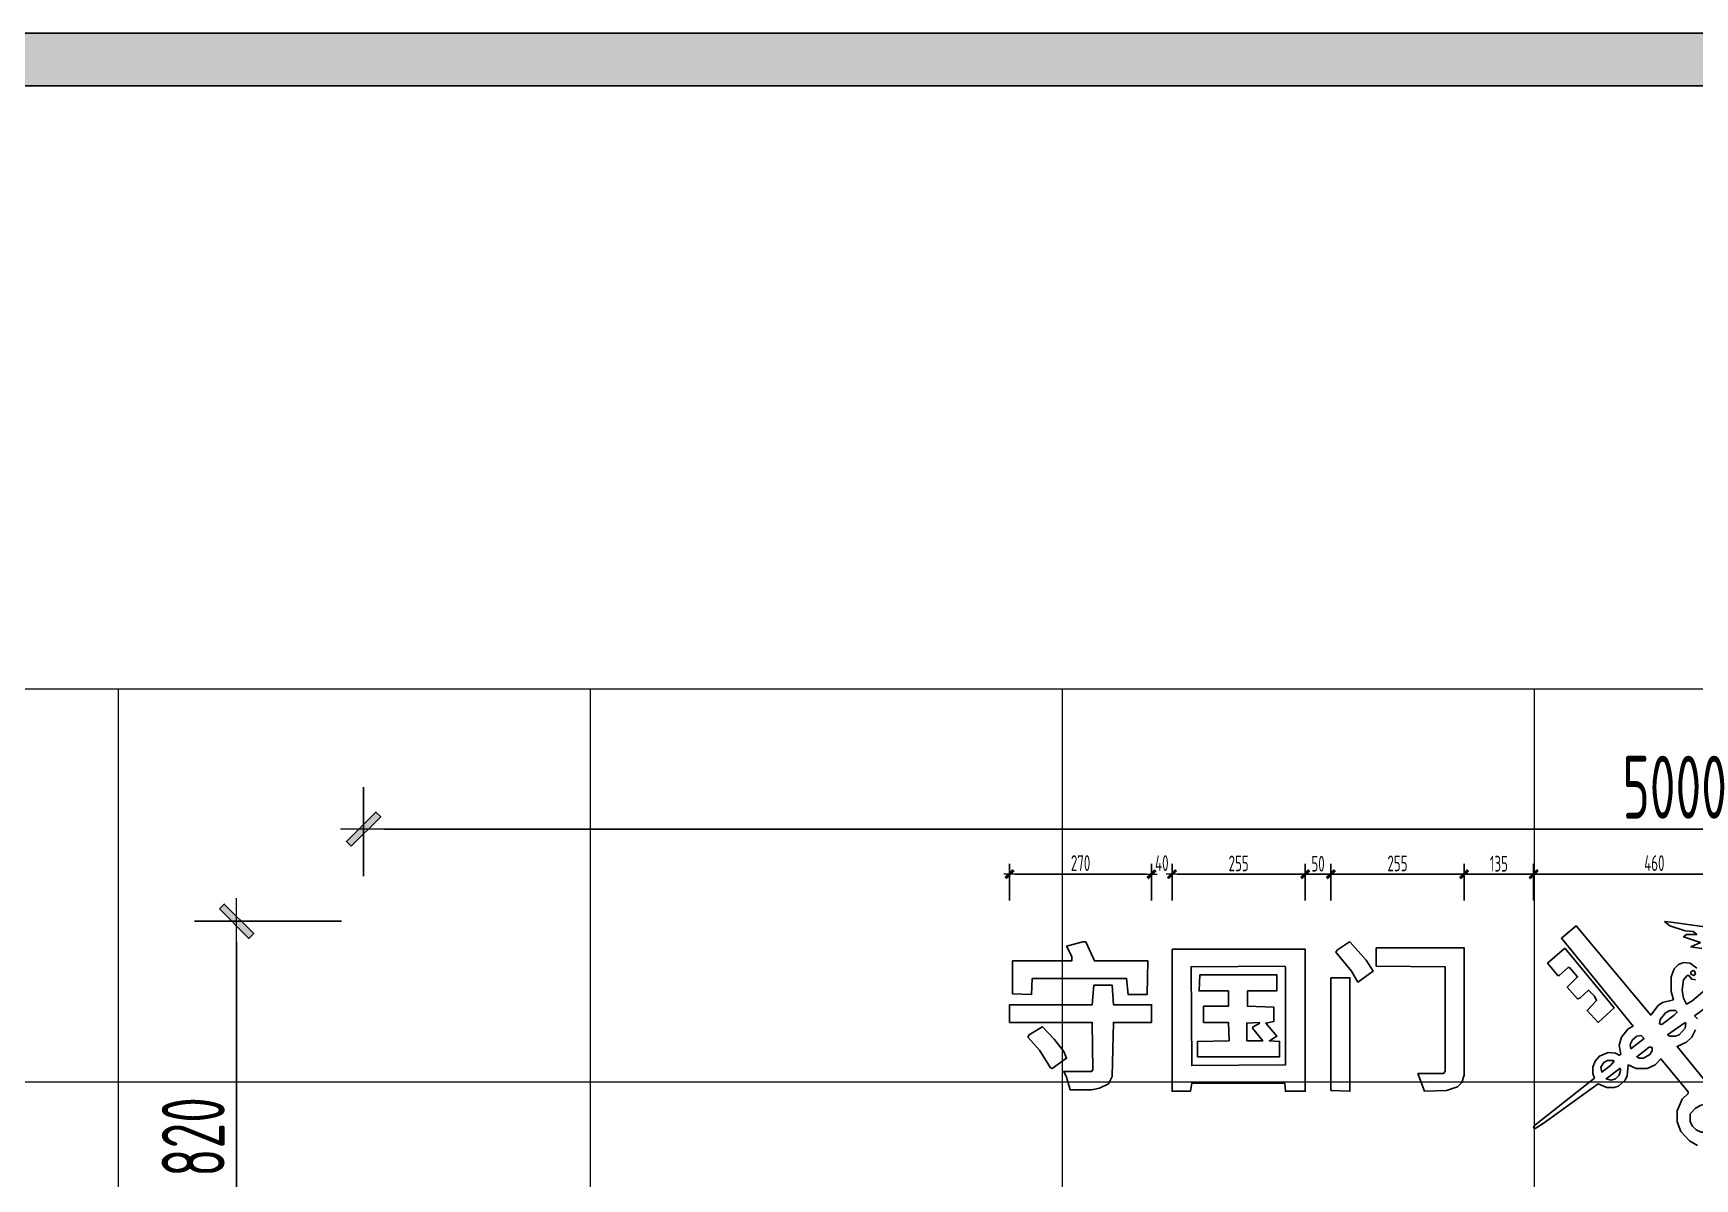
# Model space of a CAD drawing. Header units: millimetres. Extents: x 3119 to 22999, y 1964 to 6765.
# Drawn here: x 8924 to 12092, y 4581 to 6765 of the extents above; entities that cross this region are included whole.
import ezdxf

# ---------------------------------------------------------------- set-up
doc = ezdxf.new("R2010")
doc.units = ezdxf.units.MM
doc.layers.get('Defpoints').update_dxf_attribs({"color": 250})
doc.layers.add('FC-FLOOR【地材分格】', color=138, linetype='Continuous', lineweight=0)
doc.layers.add('RC-FIN【天花轮廓线】', color=30, linetype='Continuous', lineweight=0)
for name, color, linetype in [('HATCH【填充】', 250, 'Continuous'), ('Q◆03 公共标注', 44, 'Continuous'), ('WALL', 6, 'Continuous')]:
    doc.layers.add(name, color=color, linetype=linetype)
doc.styles.add('CCD_DIM', font='ARCHS.SHX', dxfattribs={"width": 0.7})
doc.dimstyles.new('ZL_1：10', dxfattribs={"dimscale": 10, "dimtxt": 3, "dimasz": 1, "dimexe": 2, "dimexo": 1, "dimgap": 0.5, "dimtad": 1, "dimdec": 0, "dimrnd": 5, "dimdsep": 46, "dimtxsty": 'CCD_DIM', "dimblk": 'WS-cj', "dimblk1": 'WS-cj', "dimblk2": 'WS-cj', "dimcen": 0, "dimclrd": 44, "dimclre": 44, "dimclrt": 2, "dimadec": 0, "dimazin": 0, "dimtfac": 1, "dimtdec": 0, "dimtix": 1, "dimtofl": 0, "dimtmove": 2, "dimatfit": 3, "dimldrblk": 'hl_arrow2', "dimfxl": 5, "dimfxlon": 1, "dimarcsym": 0})
doc.dimstyles.new('ZL_1：40', dxfattribs={"dimscale": 40, "dimtxt": 3, "dimasz": 1, "dimexe": 2, "dimexo": 1, "dimgap": 0.5, "dimtad": 1, "dimdec": 0, "dimrnd": 5, "dimdsep": 46, "dimtxsty": 'CCD_DIM', "dimblk": 'WS-cj', "dimblk1": 'WS-cj', "dimblk2": 'WS-cj', "dimcen": 0, "dimclrd": 44, "dimclre": 44, "dimclrt": 2, "dimadec": 0, "dimazin": 0, "dimtfac": 1, "dimtdec": 0, "dimtix": 1, "dimtofl": 0, "dimtmove": 2, "dimatfit": 3, "dimldrblk": 'hl_arrow2', "dimfxl": 5, "dimfxlon": 1, "dimarcsym": 0})

# ---------------------------------------------------------------- blocks, each defined once
blk = doc.blocks.new('46464161')
at = {"linetype": 'Continuous'}
for points in [[(14040.7, 639.6), (14049.7, 638.6), (14098.7, 631.6)], [(14118.7, 537.6), (14081.7, 510.6), (14085.7, 506.6)], [(14082.7, 491.6), (14077.7, 481.6), (14070.7, 474.6), (14057.7, 468.6), (14093.7, 424.6)], [(14085.7, 333.6), (14074.7, 339.6), (14062.7, 352.6), (14057.7, 365.6), (14057.7, 380.6), (14064.7, 396.6), (14072.7, 404.6), (14072.7, 406.6), (14035.7, 451.6), (14027.7, 443.6), (14016.7, 438.6), (14001.7, 438.6), (13990.7, 443.6), (13989.7, 428.6), (13986.7, 422.6), (13977.7, 414.6), (13971.7, 412.6), (13961.7, 412.6), (13949.7, 417.6), (13874.7, 363.6), (13863.7, 356.6), (13861.7, 357.6), (13862.7, 360.6), (13944.7, 425.6), (13942.7, 431.6), (13942.7, 440.6), (13945.7, 448.6), (13951.7, 455.6), (13963.7, 460.6), (13973.7, 459.6), (13978.7, 456.6), (13980.7, 457.6), (13978.7, 470.6), (13981.7, 481.6), (13990.7, 492.6), (13997.7, 496.6), (13899.7, 616.6), (13919.7, 633.6), (14021.7, 511.6), (14031.7, 524.6), (14037.7, 528.6), (14052.7, 532.6), (14049.7, 543.6), (14049.7, 563.6), (14053.7, 574.6), (14059.7, 580.6), (14066.7, 583.6), (14075.7, 582.6), (14084.7, 575.6)], [(14082.7, 559.6), (14077.7, 560.6), (14073.7, 565.6), (14071.7, 565.6), (14066.7, 559.6), (14064.7, 545.6), (14066.7, 534.6), (14070.7, 526.6), (14077.7, 530.6), (14107.7, 555.6)], [(14091.7, 602.6), (14076.7, 604.6), (14089.7, 610.6), (14066.7, 618.6), (14070.7, 621.6), (14084.7, 621.6), (14079.7, 625.6), (14068.7, 626.6), (14047.7, 633.6), (14040.7, 639.6)], [(13245.7, 611.6), (13249.7, 611.6), (13261.7, 585.6), (13334.7, 585.6), (13333.7, 539.6), (13307.7, 539.6), (13305.7, 561.6), (13176.7, 561.6), (13175.7, 539.6), (13149.7, 540.6), (13149.7, 585.6), (13230.7, 585.6), (13230.7, 591.6), (13223.7, 605.6), (13245.7, 611.6)], [(13367.7, 601.6), (13549.7, 601.6), (13549.7, 407.6), (13522.7, 407.6), (13521.7, 418.6), (13394.7, 418.6), (13392.7, 407.6), (13367.7, 407.6), (13367.7, 601.6)], [(13608.7, 610.6), (13610.7, 611.6), (13632.7, 586.6), (13642.7, 571.6), (13621.7, 556.6), (13612.7, 571.6), (13591.7, 597.6), (13593.7, 600.6), (13608.7, 610.6)], [(13646.7, 603.6), (13766.7, 603.6), (13766.7, 429.6), (13763.7, 419.6), (13757.7, 413.6), (13742.7, 408.6), (13712.7, 407.6), (13703.7, 431.6), (13738.7, 431.6), (13740.7, 434.6), (13740.7, 577.6), (13646.7, 578.6), (13646.7, 603.6)], [(13903.7, 602.6), (13904.7, 602.6), (13971.7, 521.6), (13949.7, 501.6), (13934.7, 517.6), (13947.7, 531.6), (13944.7, 537.6), (13936.7, 545.6), (13924.7, 534.6), (13921.7, 533.6), (13907.7, 549.6), (13921.7, 563.6), (13910.7, 576.6), (13908.7, 576.6), (13896.7, 565.6), (13894.7, 565.6), (13880.7, 582.6), (13903.7, 602.6)], [(13522.7, 577.6), (13521.7, 578.6), (13393.7, 577.6), (13394.7, 442.6), (13522.7, 443.6), (13522.7, 577.6)], [(14081.7, 571.6), (14079.7, 572.6), (14076.7, 570.6), (14076.7, 567.6), (14080.7, 565.6), (14082.7, 567.6), (14081.7, 571.6)], [(13260.7, 552.6), (13285.7, 552.6), (13287.7, 525.6), (13339.7, 525.6), (13339.7, 501.6), (13287.7, 501.6), (13285.7, 427.6), (13280.7, 417.6), (13268.7, 411.6), (13257.7, 409.6), (13228.7, 409.6), (13223.7, 426.6), (13219.7, 434.6), (13257.7, 434.6), (13259.7, 436.6), (13258.7, 501.6), (13145.7, 501.6), (13145.7, 525.6), (13258.7, 525.6), (13260.7, 552.6)], [(13405.7, 566.6), (13510.7, 566.6), (13510.7, 544.6), (13470.7, 544.6), (13470.7, 523.6), (13506.7, 522.6), (13506.7, 502.6), (13495.7, 500.6), (13510.7, 482.6), (13500.7, 476.6), (13514.7, 475.6), (13514.7, 454.6), (13402.7, 454.6), (13402.7, 475.6), (13445.7, 476.6), (13444.7, 501.6), (13410.7, 501.6), (13410.7, 523.6), (13444.7, 523.6), (13444.7, 544.6), (13404.7, 544.6), (13405.7, 566.6)], [(13584.7, 562.6), (13610.7, 562.6), (13610.7, 407.6), (13584.7, 408.6), (13584.7, 562.6)], [(13487.7, 500.6), (13486.7, 501.6), (13469.7, 500.6), (13469.7, 476.6), (13491.7, 476.6), (13477.7, 493.6), (13478.7, 495.6), (13487.7, 500.6)], [(14056.7, 516.6), (14055.7, 517.6), (14047.7, 517.6), (14041.7, 514.6), (14034.7, 505.6), (14033.7, 499.6), (14036.7, 498.6), (14053.7, 511.6), (14057.7, 515.6), (14056.7, 516.6)], [(14069.7, 500.6), (14068.7, 501.6), (14044.7, 484.6), (14047.7, 482.6), (14055.7, 482.6), (14060.7, 484.6), (14068.7, 493.6), (14069.7, 500.6)], [(13188.7, 494.6), (13190.7, 495.6), (13206.7, 478.6), (13219.7, 461.6), (13223.7, 452.6), (13203.7, 438.6), (13201.7, 439.6), (13186.7, 463.6), (13170.7, 481.6), (13172.7, 484.6), (13188.7, 494.6)], [(14009.7, 482.6), (14008.7, 483.6), (14002.7, 482.6), (13996.7, 477.6), (13993.7, 471.6), (13994.7, 465.6), (14012.7, 479.6), (14009.7, 482.6)], [(14023.7, 466.6), (14022.7, 467.6), (14019.7, 467.6), (14002.7, 454.6), (14005.7, 452.6), (14011.7, 452.6), (14020.7, 457.6), (14023.7, 462.6), (14023.7, 466.6)], [(13971.7, 448.6), (13970.7, 449.6), (13962.7, 449.6), (13957.7, 446.6), (13953.7, 440.6), (13954.7, 433.6), (13966.7, 442.6), (13971.7, 448.6)], [(13980.7, 437.6), (13979.7, 438.6), (13960.7, 424.6), (13967.7, 422.6), (13973.7, 424.6), (13978.7, 429.6), (13980.7, 437.6)], [(14127.7, 414.6), (14126.7, 415.6), (14119.7, 415.6), (14109.7, 407.6), (14100.7, 390.6), (14090.7, 388.6), (14082.7, 384.6), (14075.7, 376.6), (14075.7, 365.6), (14078.7, 359.6), (14083.7, 354.6), (14090.7, 351.6), (14105.7, 351.6), (14125.7, 357.6), (14134.7, 366.6), (14141.7, 383.6), (14142.7, 400.6), (14139.7, 407.6), (14135.7, 411.6), (14127.7, 414.6)]]:
    blk.add_lwpolyline(points, dxfattribs=at)
blk = doc.blocks.new('WS-cj')
blk.add_hatch(color=2).paths.add_polyline_path([(0.588, 0.818), (-0.818, -0.588), (-0.588, -0.818), (0.818, 0.588)])
at = {"color": 2, "linetype": 'ByBlock', "lineweight": 0}
for p, q in [((-1.1, 0), (0, 0)), ((0, 0), (1.1, 0))]:
    blk.add_line(p, q, dxfattribs=at)
at = {"color": 2}
blk.add_lwpolyline([(0.588, 0.818), (-0.818, -0.588), (-0.588, -0.818), (0.818, 0.588)], close=True, dxfattribs=at)
blk = doc.blocks.new('*D41')
at = {"layer": 'Defpoints', "color": 0, "transparency": 16777216}
for p in [(14553.5, 5247.2), (9553.5, 5117.6), (14553.5, 5117.6)]:
    blk.add_point(p, dxfattribs=at)
at = {"layer": 'Q◆03 公共标注', "color": 44, "lineweight": -2, "transparency": 16777216}
for p, q in [((9553.5, 5157.6), (9553.5, 5327.2)), ((14553.5, 5157.6), (14553.5, 5327.2)), ((9593.5, 5247.2), (14513.5, 5247.2))]:
    blk.add_line(p, q, dxfattribs=at)
at = {"layer": 'Q◆03 公共标注', "color": 44, "lineweight": -2, "transparency": 16777216, "xscale": 40, "yscale": 40, "zscale": 40, "rotation": 180}
blk.add_blockref('WS-cj', (9553.5, 5247.2), dxfattribs=at)
at = {"layer": 'Q◆03 公共标注', "color": 44, "lineweight": -2, "transparency": 16777216, "xscale": 40, "yscale": 40, "zscale": 40}
blk.add_blockref('WS-cj', (14553.5, 5247.2), dxfattribs=at)
at = {"layer": 'Q◆03 公共标注', "color": 2, "transparency": 16777216, "insert": (12053.5, 5327.2), "char_height": 120, "attachment_point": 5, "style": 'CCD_DIM'}
blk.add_mtext('5000', dxfattribs=at)
blk = doc.blocks.new('hl_arrow2')
at = {"color": 2}
blk.add_line((-0.221, 0), (-1, 0), dxfattribs=at)
blk.add_lwpolyline([(-0.221, 0), (-0.861, -0.689), (-0.654, -0.862), (0, 0), (-0.654, 0.862), (-0.861, 0.689)], close=True, dxfattribs=at)
for points in [[(-0.861, 0.689), (-0.654, 0.862), (-0.221, 0), (0, 0)], [(-0.861, -0.689), (-0.654, -0.862), (-0.221, 0), (0, 0)]]:
    blk.add_solid(points, dxfattribs=at)
blk = doc.blocks.new('*D42')
at = {"layer": 'Defpoints', "color": 0, "transparency": 16777216}
for p in [(9556.2, 5071.5), (9311.2, 4249.4), (9556.2, 4249.4)]:
    blk.add_point(p, dxfattribs=at)
at = {"layer": 'Q◆03 公共标注', "color": 44, "lineweight": -2, "transparency": 16777216}
for p, q in [((9511.2, 5071.5), (9231.2, 5071.5)), ((9311.2, 5031.5), (9311.2, 4289.4)), ((9511.2, 4249.4), (9231.2, 4249.4))]:
    blk.add_line(p, q, dxfattribs=at)
at = {"layer": 'Q◆03 公共标注', "color": 44, "lineweight": -2, "transparency": 16777216, "xscale": 40, "yscale": 40, "zscale": 40}
for p, rotation in [((9311.2, 5071.5), 90), ((9311.2, 4249.4), 270)]:
    blk.add_blockref('WS-cj', p, dxfattribs=dict(at, rotation=rotation))
at = {"layer": 'Q◆03 公共标注', "color": 2, "transparency": 16777216, "insert": (9228.7, 4660.4), "char_height": 120, "attachment_point": 5, "rotation": 90, "style": 'CCD_DIM'}
blk.add_mtext('820', dxfattribs=at)
blk = doc.blocks.new('*D83')
at = {"layer": 'Defpoints', "color": 0, "transparency": 16777216}
for p in [(11055.9, 5161.3), (10785.2, 5071.5), (11055.9, 5071.5)]:
    blk.add_point(p, dxfattribs=at)
at = {"layer": 'Q◆03 公共标注', "color": 44, "lineweight": -2, "transparency": 16777216}
for p, q in [((10785.2, 5111.3), (10785.2, 5181.3)), ((11055.9, 5111.3), (11055.9, 5181.3)), ((10795.2, 5161.3), (11045.9, 5161.3))]:
    blk.add_line(p, q, dxfattribs=at)
at = {"layer": 'Q◆03 公共标注', "color": 44, "lineweight": -2, "transparency": 16777216, "xscale": 10, "yscale": 10, "zscale": 10, "rotation": 180}
blk.add_blockref('WS-cj', (10785.2, 5161.3), dxfattribs=at)
at = {"layer": 'Q◆03 公共标注', "color": 44, "lineweight": -2, "transparency": 16777216, "xscale": 10, "yscale": 10, "zscale": 10}
blk.add_blockref('WS-cj', (11055.9, 5161.3), dxfattribs=at)
at = {"layer": 'Q◆03 公共标注', "color": 2, "transparency": 16777216, "insert": (10920.6, 5182.5), "char_height": 30, "attachment_point": 5, "style": 'CCD_DIM'}
blk.add_mtext('270', dxfattribs=at)
blk = doc.blocks.new('*D84')
at = {"layer": 'Defpoints', "color": 0, "transparency": 16777216}
for p in [(11095, 5161.3), (11055.9, 5071.5), (11095, 5071.5)]:
    blk.add_point(p, dxfattribs=at)
at = {"layer": 'Q◆03 公共标注', "color": 44, "lineweight": -2, "transparency": 16777216}
for p, q in [((11055.9, 5111.3), (11055.9, 5181.3)), ((11095, 5111.3), (11095, 5181.3)), ((11045.9, 5161.3), (11035.9, 5161.3)), ((11105, 5161.3), (11115, 5161.3))]:
    blk.add_line(p, q, dxfattribs=at)
at = {"layer": 'Q◆03 公共标注', "color": 44, "lineweight": -2, "transparency": 16777216, "xscale": 10, "yscale": 10, "zscale": 10}
blk.add_blockref('WS-cj', (11055.9, 5161.3), dxfattribs=at)
at = {"layer": 'Q◆03 公共标注', "color": 44, "lineweight": -2, "transparency": 16777216, "xscale": 10, "yscale": 10, "zscale": 10, "rotation": 180}
blk.add_blockref('WS-cj', (11095, 5161.3), dxfattribs=at)
at = {"layer": 'Q◆03 公共标注', "color": 2, "transparency": 16777216, "insert": (11075.5, 5182.5), "char_height": 30, "attachment_point": 5, "style": 'CCD_DIM'}
blk.add_mtext('40', dxfattribs=at)
blk = doc.blocks.new('*D85')
at = {"layer": 'Defpoints', "color": 0, "transparency": 16777216}
for p in [(11349, 5161.3), (11095, 5071.5), (11349, 5071.5)]:
    blk.add_point(p, dxfattribs=at)
at = {"layer": 'Q◆03 公共标注', "color": 44, "lineweight": -2, "transparency": 16777216}
for p, q in [((11095, 5111.3), (11095, 5181.3)), ((11349, 5111.3), (11349, 5181.3)), ((11105, 5161.3), (11339, 5161.3))]:
    blk.add_line(p, q, dxfattribs=at)
at = {"layer": 'Q◆03 公共标注', "color": 44, "lineweight": -2, "transparency": 16777216, "xscale": 10, "yscale": 10, "zscale": 10, "rotation": 180}
blk.add_blockref('WS-cj', (11095, 5161.3), dxfattribs=at)
at = {"layer": 'Q◆03 公共标注', "color": 44, "lineweight": -2, "transparency": 16777216, "xscale": 10, "yscale": 10, "zscale": 10}
blk.add_blockref('WS-cj', (11349, 5161.3), dxfattribs=at)
at = {"layer": 'Q◆03 公共标注', "color": 2, "transparency": 16777216, "insert": (11222, 5181.9), "char_height": 30, "attachment_point": 5, "style": 'CCD_DIM'}
blk.add_mtext('255', dxfattribs=at)
blk = doc.blocks.new('*D86')
at = {"layer": 'Defpoints', "color": 0, "transparency": 16777216}
for p in [(11397.9, 5161.3), (11349, 5071.5), (11397.9, 5071.5)]:
    blk.add_point(p, dxfattribs=at)
at = {"layer": 'Q◆03 公共标注', "color": 44, "lineweight": -2, "transparency": 16777216}
for p, q in [((11349, 5111.3), (11349, 5181.3)), ((11397.9, 5111.3), (11397.9, 5181.3)), ((11359, 5161.3), (11387.9, 5161.3))]:
    blk.add_line(p, q, dxfattribs=at)
at = {"layer": 'Q◆03 公共标注', "color": 44, "lineweight": -2, "transparency": 16777216, "xscale": 10, "yscale": 10, "zscale": 10, "rotation": 180}
blk.add_blockref('WS-cj', (11349, 5161.3), dxfattribs=at)
at = {"layer": 'Q◆03 公共标注', "color": 44, "lineweight": -2, "transparency": 16777216, "xscale": 10, "yscale": 10, "zscale": 10}
blk.add_blockref('WS-cj', (11397.9, 5161.3), dxfattribs=at)
at = {"layer": 'Q◆03 公共标注', "color": 2, "transparency": 16777216, "insert": (11373.4, 5181.3), "char_height": 30, "attachment_point": 5, "style": 'CCD_DIM'}
blk.add_mtext('50', dxfattribs=at)
blk = doc.blocks.new('*D87')
at = {"layer": 'Defpoints', "color": 0, "transparency": 16777216}
for p in [(11651.9, 5161.3), (11397.9, 5071.5), (11651.9, 5071.5)]:
    blk.add_point(p, dxfattribs=at)
at = {"layer": 'Q◆03 公共标注', "color": 44, "lineweight": -2, "transparency": 16777216}
for p, q in [((11397.9, 5111.3), (11397.9, 5181.3)), ((11651.9, 5111.3), (11651.9, 5181.3)), ((11407.9, 5161.3), (11641.9, 5161.3))]:
    blk.add_line(p, q, dxfattribs=at)
at = {"layer": 'Q◆03 公共标注', "color": 44, "lineweight": -2, "transparency": 16777216, "xscale": 10, "yscale": 10, "zscale": 10, "rotation": 180}
blk.add_blockref('WS-cj', (11397.9, 5161.3), dxfattribs=at)
at = {"layer": 'Q◆03 公共标注', "color": 44, "lineweight": -2, "transparency": 16777216, "xscale": 10, "yscale": 10, "zscale": 10}
blk.add_blockref('WS-cj', (11651.9, 5161.3), dxfattribs=at)
at = {"layer": 'Q◆03 公共标注', "color": 2, "transparency": 16777216, "insert": (11524.9, 5181.9), "char_height": 30, "attachment_point": 5, "style": 'CCD_DIM'}
blk.add_mtext('255', dxfattribs=at)
blk = doc.blocks.new('*D88')
at = {"layer": 'Defpoints', "color": 0, "transparency": 16777216}
for p in [(11784.5, 5161.3), (11651.9, 5071.5), (11784.5, 5071.5)]:
    blk.add_point(p, dxfattribs=at)
at = {"layer": 'Q◆03 公共标注', "color": 44, "lineweight": -2, "transparency": 16777216}
for p, q in [((11651.9, 5111.3), (11651.9, 5181.3)), ((11784.5, 5111.3), (11784.5, 5181.3)), ((11661.9, 5161.3), (11774.5, 5161.3))]:
    blk.add_line(p, q, dxfattribs=at)
at = {"layer": 'Q◆03 公共标注', "color": 44, "lineweight": -2, "transparency": 16777216, "xscale": 10, "yscale": 10, "zscale": 10, "rotation": 180}
blk.add_blockref('WS-cj', (11651.9, 5161.3), dxfattribs=at)
at = {"layer": 'Q◆03 公共标注', "color": 44, "lineweight": -2, "transparency": 16777216, "xscale": 10, "yscale": 10, "zscale": 10}
blk.add_blockref('WS-cj', (11784.5, 5161.3), dxfattribs=at)
at = {"layer": 'Q◆03 公共标注', "color": 2, "transparency": 16777216, "insert": (11718.2, 5181.3), "char_height": 30, "attachment_point": 5, "style": 'CCD_DIM'}
blk.add_mtext('135', dxfattribs=at)
blk = doc.blocks.new('*D89')
at = {"layer": 'Defpoints', "color": 0, "transparency": 16777216}
for p in [(12245, 5161.3), (11784.5, 5071.5), (12245, 5071.5)]:
    blk.add_point(p, dxfattribs=at)
at = {"layer": 'Q◆03 公共标注', "color": 44, "lineweight": -2, "transparency": 16777216}
for p, q in [((11784.5, 5111.3), (11784.5, 5181.3)), ((12245, 5111.3), (12245, 5181.3)), ((11794.5, 5161.3), (12235, 5161.3))]:
    blk.add_line(p, q, dxfattribs=at)
at = {"layer": 'Q◆03 公共标注', "color": 44, "lineweight": -2, "transparency": 16777216, "xscale": 10, "yscale": 10, "zscale": 10, "rotation": 180}
blk.add_blockref('WS-cj', (11784.5, 5161.3), dxfattribs=at)
at = {"layer": 'Q◆03 公共标注', "color": 44, "lineweight": -2, "transparency": 16777216, "xscale": 10, "yscale": 10, "zscale": 10}
blk.add_blockref('WS-cj', (12245, 5161.3), dxfattribs=at)
at = {"layer": 'Q◆03 公共标注', "color": 2, "transparency": 16777216, "insert": (12014.7, 5182.5), "char_height": 30, "attachment_point": 5, "style": 'CCD_DIM'}
blk.add_mtext('460', dxfattribs=at)

msp = doc.modelspace()

# ---------------------------------------------------------------- hatches: boundary and pattern name
at = {"layer": 'FC-FLOOR【地材分格】'}
h = msp.add_hatch(dxfattribs=at)
h.set_pattern_fill('矩形900X1800', color=256, pattern_type=2)
h.set_pattern_definition([(0, (7285, 2964.6), (0, 1800), []), (90, (7285, 2964.6), (-900, 6e-14), [])])
h.paths.add_polyline_path([(7285, 5514.6), (16836.4, 5514.6), (16836.4, 2964.6), (7285, 2964.6)])
at = {"layer": 'HATCH【填充】'}
h = msp.add_hatch(color=256, dxfattribs=at)
h.dxf.hatch_style = 1
h.paths.add_polyline_path([(21553.2, 6764.6), (4705, 6764.6), (4705, 6664.6), (4855, 6664.6), (21553.2, 6664.6)])

# ---------------------------------------------------------------- linework, layer by layer
at = {"layer": 'RC-FIN【天花轮廓线】'}
msp.add_line((4855, 5514.6), (21403.2, 5514.6), dxfattribs=at)
at = {"layer": 'WALL', "color": 6}
msp.add_lwpolyline([(4705, 6664.6), (21553.2, 6664.6), (21553.2, 6764.6), (4705, 6764.6)], close=True, dxfattribs=at)

# ---------------------------------------------------------------- block references
at = {"xscale": 1.395641419118297, "yscale": 1.395641419118297, "zscale": 1.395641419118297}
msp.add_blockref('46464161', (-7561.5, 4178.8), dxfattribs=at)

# ---------------------------------------------------------------- dimensions: what is measured, and where the dimension line sits
at = {"layer": 'Q◆03 公共标注'}
for base, p1, p2, dimstyle, picture, middle in [((14553.5, 5247.2), (9553.5, 5117.6), (14553.5, 5117.6), 'ZL_1：40', '*D41', (12053.5, 5327.2)), ((11055.9, 5161.3), (10785.2, 5071.5), (11055.9, 5071.5), 'ZL_1：10', '*D83', (10920.6, 5182.5)), ((11095, 5161.3), (11055.9, 5071.5), (11095, 5071.5), 'ZL_1：10', '*D84', (11075.5, 5182.5)), ((11349, 5161.3), (11095, 5071.5), (11349, 5071.5), 'ZL_1：10', '*D85', (11222, 5181.9)), ((11397.9, 5161.3), (11349, 5071.5), (11397.9, 5071.5), 'ZL_1：10', '*D86', (11373.4, 5181.3)), ((11651.9, 5161.3), (11397.9, 5071.5), (11651.9, 5071.5), 'ZL_1：10', '*D87', (11524.9, 5181.9)), ((11784.5, 5161.3), (11651.9, 5071.5), (11784.5, 5071.5), 'ZL_1：10', '*D88', (11718.2, 5181.3)), ((12245.0191, 5161.2921), (11784.4575, 5071.4519), (12245.0191, 5071.4519), 'ZL_1：10', '*D89', (12014.7383, 5182.5421))]:
    dim = msp.add_linear_dim(base=base, p1=p1, p2=p2, dimstyle=dimstyle, dxfattribs=at)
    dim.commit()
    dim.dimension.update_dxf_attribs({"geometry": picture, "text_midpoint": middle})
dim = msp.add_linear_dim(base=(9311.2, 4249.4), p1=(9556.2, 5071.5), p2=(9556.2, 4249.4), angle=90, dimstyle='ZL_1：40', dxfattribs=at)
dim.commit()
dim.dimension.update_dxf_attribs({"geometry": '*D42', "text_midpoint": (9228.7, 4660.4)})

doc.saveas('drawing.dxf')
